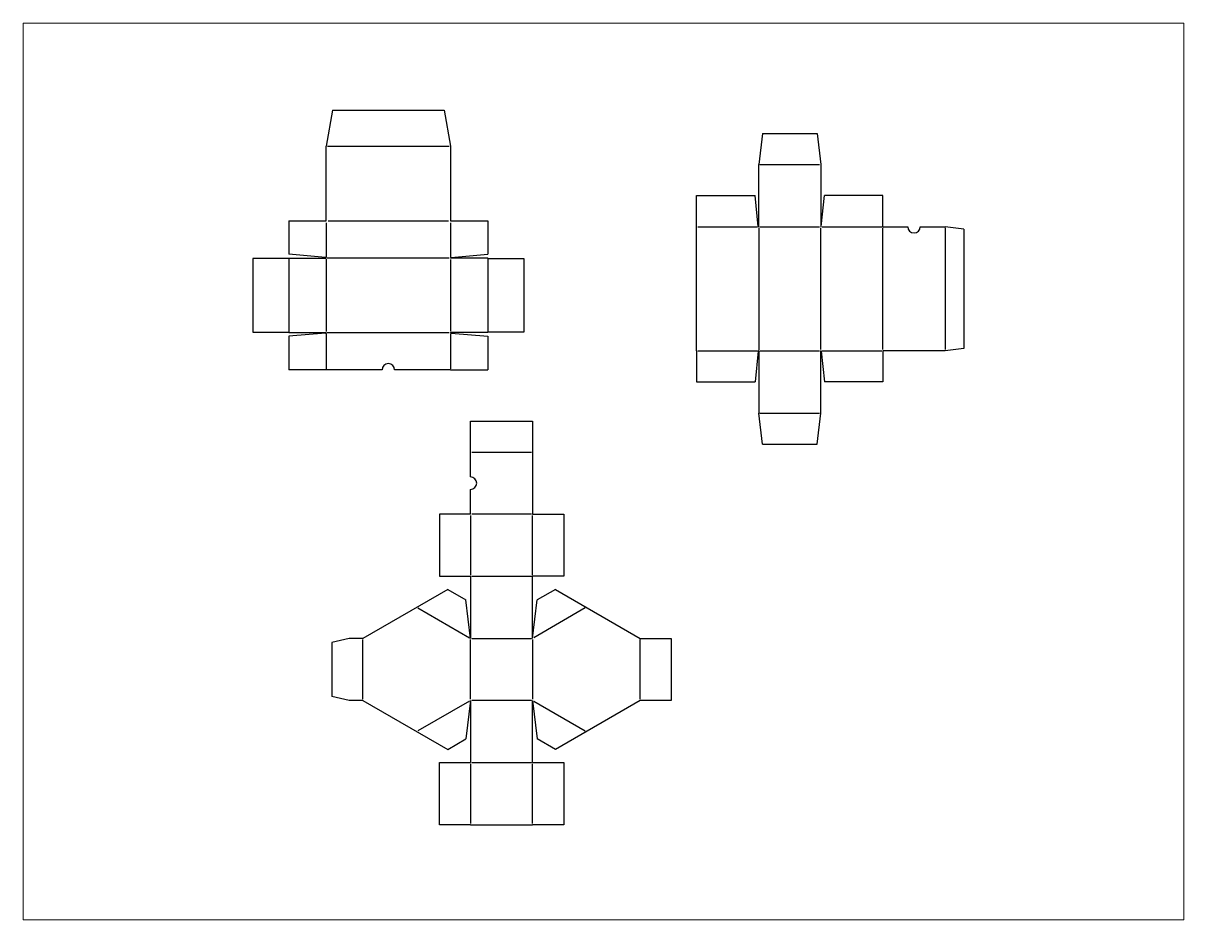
# Paper-space layout 'Layout1' of a CAD drawing. Extents: x 0 to 11, y 0 to 8.5.
# The model-space entities are those that its viewports show. They can reach past a viewport. Long polylines and large blocks are cut down to what shows.
import ezdxf

# ---------------------------------------------------------------- set-up
doc = ezdxf.new("R2010")
doc.units = 0
doc.layers.get('0').update_dxf_attribs({"linetype": 'CONTINUOUS'})
doc.layers.add('VIEWPORT', color=7, linetype='CONTINUOUS')

msp = doc.modelspace()

# ---------------------------------------------------------------- linework, layer by layer
for p, q in [((138.909959, 338.222785), (133.909959, 309.222785)), ((138.909959, 338.222785), (228.909959, 338.222785)), ((228.909959, 338.222785), (233.909959, 309.222785)), ((485.054371, 319.483494), (482.054371, 294.483494)), ((485.054371, 319.483494), (529.054371, 319.483494)), ((529.054371, 319.483494), (532.054371, 294.483494)), ((133.909959, 249.222785), (133.909959, 309.222785)), ((134.909959, 309.222785), (232.909959, 309.222785)), ((233.909959, 309.222785), (233.909959, 249.222785)), ((482.054371, 244.483494), (482.054371, 294.483494)), ((483.054371, 294.483494), (531.054371, 294.483494)), ((532.054371, 294.483494), (532.054371, 244.483494)), ((432.054371, 244.483494), (432.054371, 269.483494)), ((432.054371, 269.483494), (479.054371, 269.483494)), ((481.72545, 244.751281), (479.054371, 269.483494)), ((532.383293, 244.751281), (535.054371, 269.483494)), ((582.054371, 269.483494), (535.054371, 269.483494)), ((582.054371, 244.483494), (582.054371, 269.483494)), ((103.909959, 249.222785), (133.909959, 249.222785)), ((103.909959, 249.222785), (103.909959, 222.222785)), ((133.909959, 247.646741), (133.909959, 220.002549)), ((135.486003, 249.222785), (232.333915, 249.222785)), ((233.909959, 249.222785), (263.909959, 249.222785)), ((233.909959, 247.646741), (233.909959, 220.334899)), ((263.909959, 249.222785), (263.909959, 222.222785)), ((432.054371, 144.483494), (432.054371, 244.483494)), ((433.054371, 244.483494), (481.054371, 244.483494)), ((482.054371, 244.483494), (482.023716, 244.483494)), ((482.054371, 243.483494), (482.054371, 145.452354)), ((483.054371, 244.483494), (531.054371, 244.483494)), ((532.054371, 145.483494), (532.054371, 243.483494)), ((533.054371, 244.483494), (581.054371, 244.483494)), ((582.054371, 244.483494), (602.054371, 244.483494)), ((582.054371, 145.483494), (582.054371, 243.483494)), ((612.054371, 244.483494), (632.054371, 244.483494)), ((647.054371, 242.483494), (632.054371, 244.483494)), ((632.054371, 243.483494), (632.054371, 145.483494)), ((647.054371, 242.483494), (647.054371, 146.483494)), ((103.609959, 218.922785), (74.909959, 218.922785)), ((74.909959, 218.922785), (74.909959, 159.522785)), ((133.451482, 219.760992), (103.909959, 222.222785)), ((103.909959, 219.222785), (133.909959, 219.222785)), ((103.909959, 219.222785), (103.909959, 219.222785)), ((103.909959, 218.922785), (103.909959, 159.522785)), ((133.909959, 219.222785), (133.909959, 219.262719)), ((133.909959, 218.443022), (133.909959, 160.002549)), ((232.797845, 219.222785), (134.689722, 219.222785)), ((233.909959, 219.222785), (233.909959, 219.262719)), ((263.909959, 219.222785), (233.909959, 219.222785)), ((233.909959, 218.110671), (233.909959, 160.295682)), ((234.368436, 219.760992), (263.909959, 222.222785)), ((263.909959, 218.922785), (263.909959, 159.522785)), ((264.209959, 218.922785), (292.909959, 218.922785)), ((292.909959, 218.922785), (292.909959, 159.522785)), ((74.909959, 159.522785), (103.609959, 159.522785)), ((103.909959, 159.222785), (133.909959, 159.222785)), ((133.909959, 159.182852), (133.909959, 159.222785)), ((134.689722, 159.222785), (232.797845, 159.222785)), ((263.909959, 159.222785), (233.909959, 159.222785)), ((233.909959, 159.222785), (233.909959, 159.182852)), ((292.909959, 159.522785), (264.209959, 159.522785)), ((133.451482, 158.684579), (103.909959, 156.222785)), ((103.909959, 156.222785), (103.909959, 129.222785)), ((133.909959, 158.443022), (133.909959, 130.027069)), ((233.909959, 158.070021), (233.909959, 130.027069)), ((234.368436, 158.684579), (263.909959, 156.222785)), ((263.909959, 156.222785), (263.909959, 129.222785)), ((432.054371, 144.483494), (432.054371, 119.483494)), ((433.054371, 144.483494), (481.054371, 144.483494)), ((481.72545, 144.215707), (479.054371, 119.483494)), ((482.054371, 144.483494), (482.054371, 94.483494)), ((482.993061, 144.483494), (531.054371, 144.483494)), ((532.054371, 94.483494), (532.054371, 144.483494)), ((532.383293, 144.215707), (535.054371, 119.483494)), ((533.054371, 144.483494), (581.054371, 144.483494)), ((632.054371, 144.483494), (582.054371, 144.483494)), ((582.054371, 144.483494), (582.054371, 119.483494)), ((647.054371, 146.483494), (632.054371, 144.483494)), ((133.909959, 129.222785), (103.909959, 129.222785)), ((178.909959, 129.222785), (133.909959, 129.222785)), ((233.909959, 129.222785), (188.909959, 129.222785)), ((233.909959, 129.222785), (263.909959, 129.222785)), ((432.054371, 119.483494), (479.054371, 119.483494)), ((582.054371, 119.483494), (535.054371, 119.483494)), ((485.054371, 69.483494), (482.054371, 94.483494)), ((483.054371, 94.483494), (531.054371, 94.483494)), ((529.054371, 69.483494), (532.054371, 94.483494)), ((250.069524, 63.01896), (250.069524, 88.01896)), ((250.069524, 88.01896), (300.069524, 88.01896)), ((300.069524, 88.01896), (300.069524, 63.01896)), ((485.054371, 69.483494), (529.054371, 69.483494)), ((250.069524, 43.01896), (250.069524, 63.01896)), ((251.069524, 63.01896), (299.069524, 63.01896)), ((300.069524, 63.01896), (300.069524, 13.01896)), ((250.069524, 13.01896), (250.069524, 33.01896)), ((250.069524, 13.01896), (225.069524, 13.01896)), ((225.069524, 13.01896), (225.069524, -36.98104)), ((250.069524, 12.01896), (250.069524, -35.98104)), ((299.069524, 13.01896), (251.069524, 13.01896)), ((300.069524, 13.01896), (325.069524, 13.01896)), ((300.069524, -35.98104), (300.069524, 12.01896)), ((325.069524, 13.01896), (325.069524, -36.98104)), ((225.069524, -36.98104), (250.069524, -36.98104)), ((250.069524, -36.98104), (250.069524, -86.98104)), ((251.069524, -36.98104), (299.069524, -36.98104)), ((300.069524, -86.98104), (300.069524, -36.98104)), ((325.069524, -36.98104), (300.069524, -36.98104)), ((231.768974, -47.548277), (163.469524, -86.98214)), ((231.768974, -47.548277), (246.425073, -56.010229)), ((250.069524, -86.98214), (246.425073, -56.010229)), ((300.069524, -86.98214), (303.713974, -56.010229)), ((318.370074, -47.548277), (303.713974, -56.010229)), ((318.370074, -47.548277), (386.669524, -86.98214)), ((207.658259, -62.495267), (249.203504, -86.482129)), ((342.480788, -62.495267), (300.935543, -86.482129)), ((152.469524, -86.98214), (138.469524, -90.158813)), ((138.469524, -90.158813), (138.469524, -133.803267)), ((163.469524, -86.98214), (152.469524, -86.98214)), ((163.469524, -86.98214), (163.469524, -86.98104)), ((163.469524, -135.97994), (163.469524, -87.98214)), ((250.069524, -135.979939), (250.069524, -87.982141)), ((251.069524, -86.98104), (299.069524, -86.98104)), ((300.069524, -87.982141), (300.069524, -135.979939)), ((386.669524, -86.98104), (411.669524, -86.98104)), ((386.669524, -86.98214), (386.669524, -86.98104)), ((386.669524, -135.98104), (386.669524, -87.98104)), ((411.669524, -86.98104), (411.669524, -136.98104)), ((152.469524, -136.97994), (138.469524, -133.803267)), ((163.469524, -136.97994), (152.469524, -136.97994)), ((163.469524, -136.98104), (163.469524, -136.97994)), ((163.469524, -136.97994), (231.768974, -176.413803)), ((249.203504, -137.479951), (207.658259, -161.466813)), ((250.069524, -136.97994), (246.425073, -167.951852)), ((250.069524, -136.98104), (250.069524, -186.98104)), ((299.069524, -136.98104), (251.069524, -136.98104)), ((300.069524, -136.97994), (303.713974, -167.951852)), ((300.069524, -186.98104), (300.069524, -136.98104)), ((300.935543, -137.479951), (342.480788, -161.466813)), ((386.669524, -136.97994), (318.370074, -176.413803)), ((386.669524, -136.98104), (386.669524, -136.97994)), ((411.669524, -136.98104), (386.669524, -136.98104)), ((231.768974, -176.413803), (246.425073, -167.951852)), ((318.370074, -176.413803), (303.713974, -167.951852)), ((225.069524, -236.98104), (225.069524, -186.98104)), ((225.069524, -186.98104), (250.069524, -186.98104)), ((250.069524, -187.98104), (250.069524, -235.98104)), ((251.069524, -186.98104), (299.069524, -186.98104)), ((300.069524, -186.98104), (325.069524, -186.98104)), ((300.069524, -235.98104), (300.069524, -187.98104)), ((325.069524, -186.98104), (325.069524, -236.98104)), ((250.069524, -236.98104), (225.069524, -236.98104)), ((250.069524, -236.98104), (300.069524, -236.98104)), ((325.069524, -236.98104), (300.069524, -236.98104))]:
    msp.add_line(p, q)
for centre, radius, start, end in [((482.023716, 244.783494), 0.3, 186.164052, 270), ((532.085027, 244.783494), 0.3, 270, 353.835948), ((607.054371, 244.483494), 5, 180, 0), ((103.609959, 219.222785), 0.3, 270, 0), ((133.409959, 219.262719), 0.5, 0, 85.236358), ((234.409959, 219.262719), 0.5, 94.763642, 180), ((264.209959, 219.222785), 0.3, 180, 270), ((103.609959, 159.222785), 0.3, 0, 90), ((133.409959, 159.182852), 0.5, 274.763642, 0), ((234.409959, 159.182852), 0.5, 180, 265.236358), ((264.209959, 159.222785), 0.3, 90, 180), ((482.023716, 144.183494), 0.3, 90, 173.835948), ((532.085027, 144.183494), 0.3, 6.164052, 90), ((183.909959, 129.222785), 5, 0, 180), ((250.069524, 38.01896), 5, 270, 90)]:
    msp.add_arc(centre, radius, start, end)

psp = doc.layouts.get("Layout1")

# ---------------------------------------------------------------- viewports
at = {"layer": 'VIEWPORT'}
psp.add_viewport(center=(5.5, 4.25), size=(11, 8.5), view_center_point=(357.107334, 47.389094), view_height=721.813166, dxfattribs=at)

doc.saveas('drawing.dxf')
